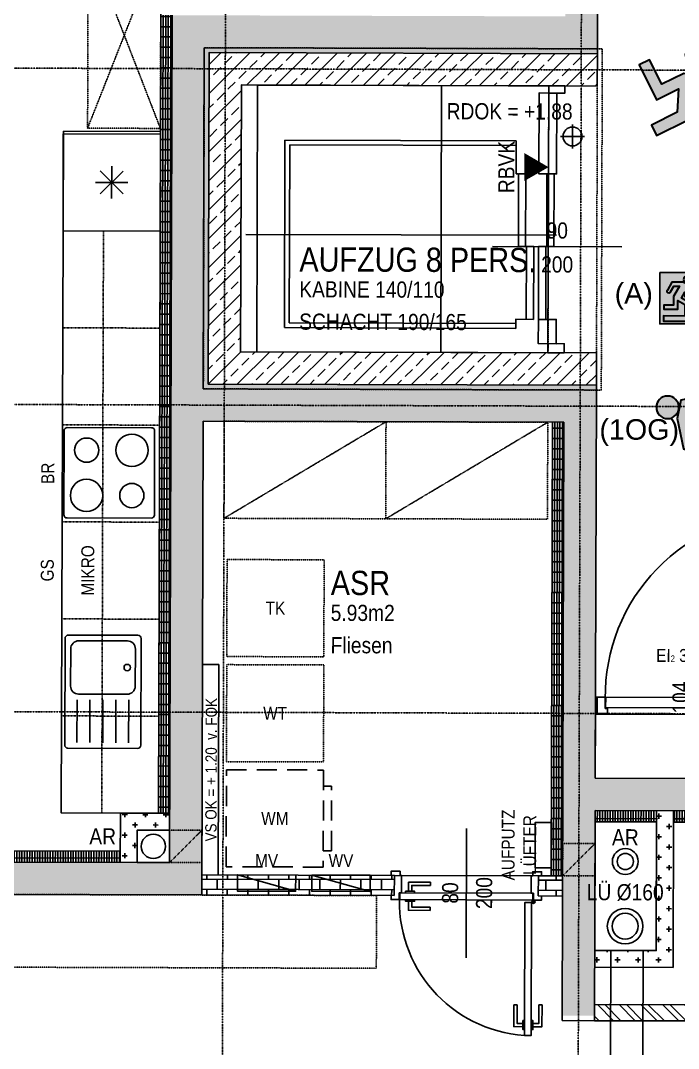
# Model space of a CAD drawing. Header units: millimetres. Extents: x -378801 to -302223, y -36469 to 154078.
# Drawn here: x -357427 to -353361, y 26846 to 33202 of the extents above; entities that cross this region are included whole.
import ezdxf
from ezdxf.enums import TextEntityAlignment as Align

# ---------------------------------------------------------------- set-up
doc = ezdxf.new("R2010")
doc.units = ezdxf.units.MM
for name, pattern in [('HIDDEN', [0.375, 0.25, -0.125]), ('HIDDEN2', [0.1875, 0.125, -0.0625]), ('STRICHPUNKT', [1, 0.5, -0.25, 0, -0.25])]:
    doc.linetypes.add(name, pattern=pattern)
for name, color, linetype in [('00-AUF---------M0', 8, 'Continuous'), ('00-TXT---------M0', 8, 'Continuous'), ('00_HLP---------M0', 6, 'Continuous'), ('00_HLP-G00-L01-M0', 6, 'Continuous'), ('01-ANS-G00-L01-M0', 8, 'Continuous'), ('01-SYM-G00-L01-M0', 8, 'Continuous'), ('01-TXT---------M0', 1, 'Continuous'), ('01-TXT---------PP', 1, 'Continuous'), ('01-TXT-G00-L01-M0', 1, 'Continuous'), ('02-ANS-G00-L01-M0', 8, 'Continuous'), ('02-AXO-G00-L01-M0', 8, 'STRICHPUNKT'), ('02-FIL-G00-L01-LILA', 223, 'Continuous'), ('02-FIL-G00-L01-ORANGE', 40, 'Continuous'), ('02-FIL-G00-L01-STB', 8, 'Continuous'), ('02-HID-G00-L01-M0', 8, 'HIDDEN2'), ('02-TWA-G00-L01-M0', 4, 'Continuous'), ('02-WDA-G00-L01-M0', 8, 'Continuous'), ('02-ZWA---------M0', 2, 'Continuous'), ('02-ZWA-G00-L01-M0', 2, 'Continuous'), ('03-ANS-G00-L01-M0', 8, 'Continuous'), ('03-SYM-G00-L01-M0', 8, 'Continuous'), ('05-STO---------M0', 1, 'Continuous'), ('05-STO--------M0', 1, 'Continuous'), ('05-SYM---------M0', 8, 'Continuous'), ('05-SYM--------M0', 8, 'Continuous'), ('05-SYM-G00-L01-M0', 8, 'Continuous'), ('05-TXT--------M0', 8, 'Continuous'), ('05-TXT-G00-L01-M0', 8, 'Continuous'), ('05_HLP---------M0', 6, 'Continuous'), ('06-SYM-G00-L01-M0', 8, 'Continuous'), ('07-SAN-G00-L01-FBHZG-EVERT', 8, 'Continuous'), ('07-SAN-G00-L01-Küche', 8, 'Continuous'), ('07-SAN-G00-L01-M0', 8, 'Continuous'), ('07-SYM-G00-L01-M0', 8, 'STRICHPUNKT'), ('07_MOB-G00-L01-M0', 6, 'HIDDEN2')]:
    doc.layers.add(name, color=color, linetype=linetype)
doc.styles.add('ARIAL', font='arial.ttf', dxfattribs={"width": 0.85})
doc.styles.get("Standard").update_dxf_attribs({"font": 'arial.ttf'})
pattern_1 = [(89.82971, (-389052.15, -18110.56), (-63.31099, 63.688446), [31.75, -95.25]), (179.82971, (-389036.23, -18094.734), (-63.688446, -63.31099), [31.75, -95.25])]
pattern_2 = [(89.829713, (-389052.153, -18110.562), (-15.87493, 0.0471816), []), (179.82971, (-389052.15, -18110.56), (-0.188726, -63.49972), [])]
pattern_3 = [(359.82971, (-389052.15, -18110.56), (0.188726, 63.49972), []), (89.82971, (-389052.15, -18110.56), (-126.99944, 0.37745), [63.5, -63.5]), (89.82971, (-388988.65, -18110.75), (-126.99944, 0.37745), [-63.5, 63.5])]

# ---------------------------------------------------------------- blocks, each defined once
blk = doc.blocks.new('05-TXT')
at = {"layer": '05-TXT--------M0'}
blk.add_line((-0.4, 0), (0.4, 0), dxfattribs=at)
at = {"layer": '05-TXT--------M0', "color": 8, "style": 'ARIAL', "width": 0.85}
blk.add_attdef('BREITE', text='', height=0.1, dxfattribs=at).set_placement((0, 0.05), align=Align.CENTER)
blk.add_attdef('HÖHE', text='', height=0.1, rotation=360, dxfattribs=at).set_placement((0, -0.06), align=Align.TOP_CENTER)
blk = doc.blocks.new('03-rar')
blk.add_circle((0, 0), 0.05)
at = {"layer": '01-TXT---------M0', "color": 8, "style": 'ARIAL', "width": 0.85}
blk.add_attdef('RR', text='', height=0.1, dxfattribs=at).set_placement((0, 0.1), align=Align.CENTER)
blk = doc.blocks.new('01-SQM')
at = {"layer": '01-TXT---------M0', "color": 1, "style": 'ARIAL', "width": 0.85}
blk.add_attdef('ROOM', (0, 0), '', height=0.15, dxfattribs=at)
blk.add_attdef('AREA', text='', height=0.1, dxfattribs=at).set_placement((0, -0.06), align=Align.TOP_LEFT)
at = {"layer": '01-TXT---------PP', "color": 1, "style": 'ARIAL', "width": 0.85}
blk.add_attdef('NR', text='', height=0.15, dxfattribs=at).set_placement((-0.1173, 0), align=Align.RIGHT)
blk.add_attdef('FLOOR', text='', height=0.1, dxfattribs=at).set_placement((0, -0.26), align=Align.TOP_LEFT)
blk = doc.blocks.new('LIFT')
at = {"layer": '00-AUF---------M0'}
for p, q in [((1.5, 1.73), (0.34, 1.73)), ((0.34, 1.73), (0.34, 0.3)), ((1.5, 0.3), (1.5, 1.73)), ((1.47, 1.7), (0.37, 1.7)), ((0.37, 1.7), (0.37, 0.3)), ((1.47, 0.3), (1.47, 1.7))]:
    blk.add_line(p, q, dxfattribs=at)
for points in [[(0.34, 0.3), (0.544, 0.3), (0.544, 0.29)], [(1.5, 0.3), (1.444, 0.3), (1.444, 0.19)]]:
    blk.add_lwpolyline(points, dxfattribs=at)
for points in [[(0.994, 0.24), (0.994, 0.285), (0.544, 0.285), (0.544, 0.24)], [(1.444, 0.19), (1.444, 0.235), (0.994, 0.235), (0.994, 0.19)], [(0.044, 0.05), (0.544, 0.05), (0.544, 0.16), (0.044, 0.16)], [(1.444, 0.115), (1.444, 0.16), (0.994, 0.16), (0.994, 0.115)], [(1.594, 0.05), (1.444, 0.05), (1.444, 0.16), (1.594, 0.16), (1.594, 0.05)], [(0, 0.1), (0, 0), (0.044, 0), (0.044, 0.1)], [(0.994, 0.065), (0.994, 0.11), (0.544, 0.11), (0.544, 0.065)], [(1.65, 0.1), (1.65, 0), (1.594, 0), (1.594, 0.1)]]:
    blk.add_lwpolyline(points, close=True, dxfattribs=at)
at = {"layer": '00_HLP---------M0'}
for points in [[(0.924, 0.05), (0.924, 1.97)], [(1.65, 1.9), (1.65, 0.1), (0, 0.1), (0, 1.9), (1.65, 1.9)], [(1.65, 0.763), (0, 0.763)]]:
    blk.add_lwpolyline(points, dxfattribs=at)
blk = doc.blocks.new('07-WM')
at = {"linetype": 'HIDDEN', "ltscale": 0.5}
blk.add_lwpolyline([(0.05, -0.05), (0.05, -0.65), (0.65, -0.65), (0.65, -0.05)], close=True, dxfattribs=at)
blk.add_lwpolyline([(0.65, -0.15), (0.7, -0.15), (0.7, -0.55), (0.65, -0.55)], dxfattribs=at)
blk = doc.blocks.new('Kühlschrank')
blk.add_lwpolyline([(-0.3, 0), (0.3, 0), (0.3, -0.6), (-0.3, -0.6)], close=True)
for points in [[(0.0707, -0.2293), (-0.0707, -0.3707)], [(-0.0707, -0.2293), (0.0707, -0.3707)], [(0, -0.2), (0, -0.4)], [(-0.1, -0.3), (0.1, -0.3)]]:
    blk.add_lwpolyline(points)
blk = doc.blocks.new('kochfeld')
blk.add_lwpolyline([(-0.28, -0.55), (-0.28, -0.03, -0.414214), (-0.26, -0.01), (0.26, -0.01, -0.414214), (0.28, -0.03), (0.28, -0.55, -0.414214), (0.26, -0.57), (-0.26, -0.57, -0.414214)], format="xyb", close=True)
for centre, radius in [((0.14, -0.15), 0.1), ((-0.14, -0.15), 0.075), ((-0.14, -0.43), 0.1), ((0.14, -0.43), 0.075)]:
    blk.add_circle(centre, radius)
blk = doc.blocks.new('Spüle')
for points in [[(0.4, -0.02), (-0.26, -0.02, 0.414214), (-0.28, -0.04), (-0.28, -0.47, 0.414214), (-0.26, -0.49), (0.4, -0.49, 0.414214), (0.42, -0.47), (0.42, -0.04, 0.414214)], [(-0.195, -0.055), (0.035, -0.055, -0.414214), (0.085, -0.105), (0.085, -0.405, -0.414214), (0.035, -0.455), (-0.195, -0.455, -0.414214), (-0.245, -0.405), (-0.245, -0.105, -0.414214)]]:
    blk.add_lwpolyline(points, format="xyb", close=True)
for points in [[(0.12, -0.095), (0.385, -0.095)], [(0.12, -0.175), (0.385, -0.175)], [(0.12, -0.255), (0.385, -0.255)], [(0.12, -0.335), (0.385, -0.335)], [(0.12, -0.415), (0.385, -0.415)]]:
    blk.add_lwpolyline(points)
blk.add_circle((-0.08, -0.405), 0.02)
blk = doc.blocks.new('01-hk4')
blk.add_lwpolyline([(0, 0, 0, 0.270625, 0), (0, 0.234375, 0.270625, 0.270625, 0)], format="xyseb")
at = {"layer": '00-TXT---------M0', "color": 8, "style": 'ARIAL', "width": 0.85}
blk.add_attdef('HEIGHT', text='', height=0.1, dxfattribs=at).set_placement((0, 0.35), align=Align.CENTER)
blk = doc.blocks.new('TÜR-BLOCKZARGE-SCHACHT_125')
at = {"layer": '05-STO---------M0'}
for points in [[(-0.565, 0), (-0.615, 0), (-0.615, 0.1), (-0.55, 0.1), (-0.55, 0.1), (-0.55, 0.1), (-0.55, 0.069), (-0.565, 0.069), (-0.565, 0)], [(0.565, 0), (0.615, 0), (0.615, 0.1), (0.55, 0.1), (0.55, 0.1), (0.55, 0.1), (0.55, 0.069), (0.565, 0.069), (0.565, 0)]]:
    blk.add_lwpolyline(points, dxfattribs=at)
at = {"layer": '05-SYM---------M0'}
for points in [[(-0.615, 0), (-0.625, 0), (-0.625, 0.1), (-0.615, 0.1)], [(0.615, 0), (0.625, 0), (0.625, 0.1), (0.615, 0.1)]]:
    blk.add_lwpolyline(points, close=True, dxfattribs=at)
for points in [[(-0.57, -0.0104), (-0.56, -0.0104)], [(-0.565, -0.0154), (-0.565, -0.0054)], [(-0.4906, -0.0134), (-0.4906, -0.0134), (-0.4906, -0.0134), (-0.4906, -0.0134), (-0.5546, -0.0134), (-0.5546, -0.0134), (-0.5546, -0.0134), (-0.5546, -1.1374), (-0.5546, -1.1374), (-0.5546, -1.1374), (-0.4906, -1.1374), (-0.4906, -1.1374), (-0.4906, -1.1374), (-0.4906, -0.0134)]]:
    blk.add_lwpolyline(points, dxfattribs=at)
blk.add_circle((-0.565, -0.0104), 0.01, dxfattribs=at)
blk.add_arc((-0.565, -0.0104), 1.1295, 273.77696, 3.77696, dxfattribs=at)
at = {"layer": '05_HLP---------M0'}
blk.add_lwpolyline([(-0.562, 0.064), (-0.562, 0.064), (-0.562, 0.064), (-0.562, 0.064), (-0.562, 0), (-0.562, 0), (-0.562, 0), (0.562, 0), (0.562, 0), (0.562, 0), (0.562, 0.064), (0.562, 0.064), (0.562, 0.064), (-0.562, 0.064)], dxfattribs=at)
blk = doc.blocks.new('01-HK2')
for p, q in [((0, -0.098), (0, 0.098)), ((0.098, 0), (-0.098, 0))]:
    blk.add_line(p, q)
blk.add_circle((0, 0), 0.0773)
at = {"layer": '01-TXT---------M0', "color": 8, "style": 'ARIAL', "width": 0.85}
blk.add_attdef('HEIGHT', text='', height=0.1, rotation=360, dxfattribs=at).set_placement((0, 0.132), align=Align.BOTTOM_CENTER)
blk = doc.blocks.new('TÜR-80_12-5er-WAND')
at = {"layer": '00_HLP---------M0'}
blk.add_lwpolyline([(-0.025, 0.4115), (-0.025, -0.4115), (-0.025, -0.4115), (0.017, -0.4115), (0.017, 0.4115)], close=True, dxfattribs=at)
for points in [[(0.017, 0.4), (0.017, -0.4)], [(-0.035, -0.3575), (-0.091, -0.3575), (-0.091, -0.2225)], [(-0.071, -0.2225), (-0.091, -0.2225)], [(-0.035, -0.3375), (-0.071, -0.3375), (-0.071, -0.2225)], [(0.027, -0.3575), (0.083, -0.3575), (0.083, -0.2225)], [(0.027, -0.3375), (0.063, -0.3375), (0.063, -0.2225)], [(0.063, -0.2225), (0.083, -0.2225)], [(-0.025, -0.375), (-0.035, -0.375), (-0.035, -0.32), (-0.025, -0.32)], [(0.017, -0.375), (0.027, -0.375), (0.027, -0.32), (0.017, -0.32)]]:
    blk.add_lwpolyline(points, dxfattribs=at)
at = {"layer": '02-ZWA---------M0'}
for points in [[(0.125, 0.445), (0, 0.445)], [(0.125, -0.445), (0, -0.445)]]:
    blk.add_lwpolyline(points, dxfattribs=at)
at = {"layer": '05-STO--------M0'}
for points in [[(0.125, 0.465), (0.15, 0.465), (0.15, 0.41), (0.125, 0.41), (0.125, 0.4), (0.017, 0.4), (0.017, 0.415), (-0.025, 0.415), (-0.025, 0.465), (0, 0.465)], [(0.125, -0.465), (0.15, -0.465), (0.15, -0.41), (0.125, -0.41), (0.125, -0.4), (0.017, -0.4), (0.017, -0.415), (-0.025, -0.415), (-0.025, -0.465), (0, -0.465)]]:
    blk.add_lwpolyline(points, dxfattribs=at)
at = {"layer": '05-SYM---------M0'}
for points in [[(-0.8085, 0.414), (-0.8085, 0.47), (-0.6735, 0.47)], [(-0.7885, 0.414), (-0.7885, 0.45), (-0.6735, 0.45)], [(-0.6735, 0.45), (-0.6735, 0.47)], [(-0.826, 0.404), (-0.826, 0.414), (-0.771, 0.414), (-0.771, 0.404)], [(-0.826, 0.362), (-0.826, 0.352), (-0.771, 0.352), (-0.771, 0.362)], [(-0.8085, 0.352), (-0.8085, 0.296), (-0.6735, 0.296)], [(-0.7885, 0.352), (-0.7885, 0.316), (-0.6735, 0.316)], [(-0.6735, 0.316), (-0.6735, 0.296)]]:
    blk.add_lwpolyline(points, dxfattribs=at)
at = {"layer": '05-SYM--------M0'}
blk.add_lwpolyline([(-0.0395, 0.404), (-0.8625, 0.404), (-0.8625, 0.404), (-0.8625, 0.362), (-0.0395, 0.362)], close=True, dxfattribs=at)
for points in [[(-0.031, 0.415), (-0.041, 0.415)], [(-0.036, 0.41), (-0.036, 0.42)]]:
    blk.add_lwpolyline(points, dxfattribs=at)
blk.add_circle((-0.036, 0.415), 0.01, dxfattribs=at)
blk.add_arc((-0.036, 0.415), 0.8282, 183.66912, 273.66912, dxfattribs=at)
blk = doc.blocks.new('9809550')
at = {"color": 18, "lineweight": 30, "true_color": 0x000000}
for points in [[(423921.7, 99168.8), (423956.8, 99168.8), (423956.8, 99202.9), (423984.5, 99214.5), (424033.7, 99214.5), (424053.8, 99178.3)], [(424040.2, 99170.9), (424025.2, 99196.7), (423999.7, 99196.8), (424026.2, 99150.3), (424026.2, 99110.9), (424070.2, 99110.9), (424070.2, 99092.3), (424007.5, 99092.3), (424007.5, 99131.7), (423975, 99113.1), (423975, 99067), (423956.5, 99067), (423956.5, 99122.4), (423990.5, 99141.9), (423975.1, 99168.8), (423975.1, 99150.2), (423921.7, 99150.3)]]:
    blk.add_lwpolyline(points, dxfattribs=at)
blk.add_circle((423963.6, 99225.9), 18.1, dxfattribs=at)
for centre, radius, start, end in [((423921.7, 99159.5), 9.27, 89.9849, 270.0151), ((424047.8, 99173.1), 7.96, 195.7299, 41.4005)]:
    blk.add_arc(centre, radius, start, end, dxfattribs=at)
blk = doc.blocks.new('595995')
blk.add_hatch(color=256).paths.add_polyline_path([(423732.4, 99468.9), (423791.5, 99424.8), (423791.5, 99458.8), (423902.8, 99458.8), (423902.6, 99477.2), (423791.8, 99477.2), (423791.8, 99513.6)])
at = {"color": 18, "lineweight": 30, "true_color": 0x000000}
blk.add_lwpolyline([(423902.6, 99477.2), (423791.8, 99477.2), (423791.8, 99513.6), (423732.4, 99468.9), (423791.5, 99424.8), (423791.5, 99458.8), (423902.8, 99458.8), (423902.6, 99477.2)], dxfattribs=at)
blk = doc.blocks.new('RIVO-RZ-ARR_right')
h = blk.add_hatch(color=100)
h.paths.add_polyline_path([(423617.7, 99335.8), (424081.3, 99335.8), (424081.3, 99567.6), (423617.7, 99567.6)])
h.paths.add_polyline_path([(424057.5, 99371.2), (424057.5, 99347.4), (423635.1, 99347.4), (423635.1, 99371.2)], flags=16)
h.paths.add_polyline_path([(424055.7, 99392.7), (423970.6, 99392.7), (423970.6, 99533.1), (424055.7, 99533.1)], flags=16)
h = blk.add_hatch(color=256)
h.paths.add_polyline_path([(423706.5, 99506.1), (423680.1, 99459.6), (423680.1, 99420.2), (423636.1, 99420.2), (423636.1, 99401.6), (423698.8, 99401.6), (423698.8, 99441), (423731.3, 99422.4), (423731.3, 99376.3), (423749.8, 99376.3), (423749.8, 99431.8), (423715.7, 99451.2), (423731.2, 99478.1), (423731.2, 99459.5), (423784.6, 99459.6, 0.998804), (423784.5, 99478.1), (423749.5, 99478.1), (423749.5, 99512.3), (423721.8, 99523.9), (423672.6, 99523.9), (423652.5, 99487.7, 1.25347), (423666.1, 99480.2), (423681.1, 99506)])
h.paths.add_polyline_path([(423760.8, 99535.2, 1), (423724.6, 99535.2, 1)])
h = blk.add_hatch(color=256)
h.paths.add_polyline_path([(424055.7, 99533.1), (423970.6, 99533.1), (423970.6, 99392.7), (424055.7, 99392.7)])
h.paths.add_polyline_path([(423985.2, 99463.1, -1), (423975.2, 99463.1, -1)], flags=16)
blk.add_hatch(color=256).paths.add_polyline_path([(424057.5, 99347.4), (424057.5, 99371.2), (423635.1, 99371.2), (423635.1, 99347.4)])
blk.add_lwpolyline([(423617.7, 99567.6), (424081.3, 99567.6), (424081.3, 99335.8), (423617.7, 99335.8)], close=True)
at = {"color": 18, "lineweight": 30, "true_color": 0x000000}
for points in [[(424055.7, 99533.1), (423970.6, 99533.1), (423970.6, 99392.7), (424055.7, 99392.7)], [(424057.5, 99371.2), (423635.1, 99371.2), (423635.1, 99347.4), (424057.5, 99347.4)]]:
    blk.add_lwpolyline(points, close=True, dxfattribs=at)
blk.add_circle((423980.2, 99463.1), 5, dxfattribs=at)
at = {"xscale": -1, "rotation": 359.9999999997448}
blk.add_blockref('9809550', (847706.3, 309.3), dxfattribs=at)
at = {"rotation": 180.0000000000325}
blk.add_blockref('595995', (847699.7, 198937.4), dxfattribs=at)
blk = doc.blocks.new('750298750')
h = blk.add_hatch(color=3)
h.paths.add_polyline_path([(426943.6, 99576.9), (426968.1, 99576.8), (426982.5, 99552, 1.25347), (426995.6, 99559.2), (426976.3, 99594), (426929, 99594), (426902.3, 99582.8), (426902.3, 99550), (426868.6, 99550, 1), (426868.6, 99532.2), (426919.9, 99532.1), (426919.9, 99550), (426934.8, 99524.1), (426902.1, 99505.4), (426902.1, 99452.1), (426919.8, 99452.1), (426919.8, 99496.4), (426951.1, 99514.3), (426951.1, 99476.4), (427011.4, 99476.4), (427011.4, 99494.3), (426969.1, 99494.3), (426969.1, 99532.2)])
h.paths.add_polyline_path([(426891.5, 99604.9, 1), (426926.3, 99604.9, 1)])
at = {"xscale": 0.9619413167778113, "yscale": 0.9619413167778113, "zscale": 0.9619413167778113}
blk.add_blockref('9809550', (19080.8, 4155.4), dxfattribs=at)

msp = doc.modelspace()

# ---------------------------------------------------------------- hatches: boundary and pattern name
at = {"layer": '02-FIL-G00-L01-LILA', "true_color": 0x636466}
h = msp.add_hatch(dxfattribs=at)
h.set_pattern_fill('HONEY', color=251, scale=10, angle=107.16870486, style=0)
h.set_pattern_definition([(0.26447, (-337081.752, 30520.496), (47.497575, 27.715835), [31.75, -63.5]), (120.26447, (-337081.752, 30520.496), (-47.751405, 27.27619), [31.75, -63.5]), (60.26447, (-337081.752, 30520.496), (-0.25383, 54.992024), [-63.5, 31.75])])
h.paths.add_polyline_path([(-353861.5115, 33027.4809), (-356291.5008, 33034.703), (-356297.7718, 30924.7123), (-353867.7826, 30917.4902), (-353867.6934, 30947.4901), (-356267.6828, 30954.623), (-356261.5901, 33004.614), (-353861.6007, 32997.481)])
at = {"layer": '02-FIL-G00-L01-ORANGE', "true_color": 0x636466}
h = msp.add_hatch(dxfattribs=at)
h.set_pattern_fill('GRATE', color=251, scale=20, angle=197.16870486, style=0)
h.set_pattern_definition(pattern_2)
h.paths.add_polyline_path([(-356560.9052, 33235.5046), (-356575.5723, 28300.5264), (-356505.5726, 28300.3183), (-356490.9055, 33235.2965)])
h = msp.add_hatch(dxfattribs=at)
h.set_pattern_fill('GRATE', color=251, scale=20, angle=197.16870486, style=0)
h.set_pattern_definition(pattern_2)
h.paths.add_polyline_path([(-354068.3761, 30718.0855), (-354138.3758, 30718.2935), (-354146.7124, 27913.3059), (-354076.7127, 27913.0979)])
h = msp.add_hatch(dxfattribs=at)
h.set_pattern_fill('CROSS', color=251, scale=10, angle=197.16870486, style=0)
h.set_pattern_definition(pattern_1)
h.paths.add_polyline_path([(-356505.5726, 28300.3183), (-356810.5713, 28301.2248), (-356811.4778, 27996.2261), (-356706.4782, 27995.9141), (-356705.8838, 28195.9132), (-356505.8847, 28195.3188)])
h = msp.add_hatch(dxfattribs=at)
h.set_pattern_fill('CROSS', color=251, scale=10, angle=197.16870486, style=0)
h.set_pattern_definition(pattern_1)
h.paths.add_polyline_path([(-353385.5121, 28316.0454), (-353490.5116, 28316.3574), (-353493.0825, 27451.3612), (-353878.0808, 27452.5055), (-353878.3928, 27347.506), (-353388.395, 27346.0496)])
h = msp.add_hatch(dxfattribs=at)
h.set_pattern_fill('GRATE', color=251, scale=20, angle=197.16870486, style=0)
h.set_pattern_definition(pattern_2)
h.paths.add_polyline_path([(-353490.5116, 28316.3574), (-353875.5099, 28317.5017), (-353875.718, 28247.502), (-353491.8753, 28246.3612), (-353490.7185, 28246.7632)])
h = msp.add_hatch(dxfattribs=at)
h.set_pattern_fill('GRATE', color=251, scale=20, angle=197.16870486, style=0)
h.set_pattern_definition(pattern_2)
h.paths.add_polyline_path([(-351445.5207, 28310.2796), (-353390.5121, 28316.0602), (-353390.7201, 28246.0605), (-351445.7287, 28240.2799)])
h = msp.add_hatch(dxfattribs=at)
h.set_pattern_fill('GRATE', color=251, scale=20, angle=197.16870486, style=0)
h.set_pattern_definition(pattern_2)
h.paths.add_polyline_path([(-356811.4778, 27996.2261), (-356811.2697, 28066.2258), (-360226.2546, 28076.3754), (-360226.4627, 28006.3757)])
h = msp.add_hatch(dxfattribs=at)
h.set_pattern_fill('BRICK', color=251, scale=10, angle=107.16870486, style=0)
h.set_pattern_definition(pattern_3)
h.paths.add_polyline_path([(-356306.7029, 27919.7256), (-356307.0744, 27794.7261), (-355117.0797, 27791.1894), (-355116.7082, 27916.1888)])
h = msp.add_hatch(dxfattribs=at)
h.set_pattern_fill('BRICK', color=251, scale=10, angle=107.16870486, style=0)
h.set_pattern_definition(pattern_3)
h.paths.add_polyline_path([(-354077.0843, 27788.0984), (-354076.7127, 27913.0979), (-354226.7121, 27913.5437), (-354227.0836, 27788.5442)])
h = msp.add_hatch(dxfattribs=at)
h.set_pattern_fill('ANSI32', color=251, scale=10, angle=197.16870486, style=0)
h.set_pattern_definition([(134.82971, (-389052.24, -18140.56), (-67.5518, -67.15145), []), (134.82971, (-389052.11, -18095.66), (-67.5518, -67.15145), [])])
h.paths.add_polyline_path([(-353879.0764, 27117.507), (-353879.3736, 27017.5074), (-351144.3857, 27009.3788), (-351144.0885, 27109.3784), (-351349.0876, 27109.9876), (-351348.6864, 27244.987), (-351448.6859, 27245.2843), (-351449.0872, 27110.2849)])
at = {"layer": '02-FIL-G00-L01-STB', "true_color": 0x636466}
h = msp.add_hatch(dxfattribs=at)
h.set_pattern_fill('ANSI33', color=251, scale=20, angle=107.16870486, style=0)
h.set_pattern_definition([(44.82971, (-389052.15, -18110.56), (-89.53527, 90.06906), []), (44.82971, (-388962.35, -18110.83), (-89.53527, 90.06906), [63.5, -31.75])])
h.paths.add_polyline_path([(-351004.9282, 28508.971), (-352424.9219, 28513.1913), (-352423.2279, 29083.1888), (-352623.227, 29083.7832), (-352624.9211, 28513.7857), (-353874.9155, 28517.5008), (-353867.7826, 30917.4902), (-356297.7718, 30924.7123), (-356291.5008, 33034.703), (-353861.5115, 33027.4809), (-353859.758, 33617.4783), (-353804.7582, 33617.3148), (-353804.1638, 33817.3139), (-354059.1627, 33818.0718), (-354060.9162, 33228.0744), (-356490.9055, 33235.2965), (-356506.4791, 27995.3197), (-360226.4627, 28006.3757), (-360226.2546, 28076.3754), (-360426.2538, 28076.9699), (-360430.2958, 26716.9759), (-360230.2966, 26716.3814), (-360227.0571, 27806.3766), (-356307.0744, 27794.7261), (-356298.3663, 30724.7132), (-354068.3761, 30718.0855), (-354079.2836, 27048.1017), (-353879.2845, 27047.5073), (-353875.5099, 28317.5017), (-351005.5226, 28308.9718)])
h = msp.add_hatch(dxfattribs=at)
h.set_pattern_fill('ANSI33', color=251, scale=20, angle=107.16870486, style=0)
h.set_pattern_definition([(44.82971, (-389052.15, -18110.56), (-89.53527, 90.06906), []), (44.82971, (-388962.35, -18110.83), (-89.53527, 90.06906), [63.5, -31.75])])
h.paths.add_polyline_path([(-353861.6007, 32997.481), (-356261.5901, 33004.614), (-356267.6828, 30954.623), (-353867.6934, 30947.4901), (-353867.099, 31147.4892), (-356067.0893, 31154.0277), (-356062.1854, 32804.0204), (-353862.1951, 32797.4819)])

# ---------------------------------------------------------------- linework, layer by layer
at = {"layer": '00_HLP-G00-L01-M0', "color": 251, "true_color": 0x636466}
for centre, radius in [((-353689.2257, 28001.9466), 80), ((-353690.4145, 27601.9484), 110)]:
    msp.add_circle(centre, radius, dxfattribs=at)
at = {"layer": '01-ANS-G00-L01-M0', "color": 251, "true_color": 0x636466}
for points in [[(-354162.1938, 32798.3735), (-354167.0977, 31148.3808)], [(-353874.9155, 28517.5026), (-352624.9211, 28513.7857), (-352623.7471, 28908.784), (-353873.7416, 28912.499), (-353874.9161, 28517.5026)], [(-353878.0808, 27452.5055), (-353498.0825, 27451.3761), (-353495.7197, 28246.3726), (-353875.718, 28247.502), (-353878.082, 27452.1)], [(-355116.7082, 27916.1888), (-354226.7121, 27913.5437)]]:
    msp.add_lwpolyline(points, dxfattribs=at)
at = {"layer": '02-ANS-G00-L01-M0', "color": 251, "true_color": 0x636466}
for points in [[(-356206.7033, 27919.4284), (-356202.8397, 29219.4226), (-356302.8392, 29219.7198)], [(-352623.7471, 28908.784), (-353873.7416, 28912.499)]]:
    msp.add_lwpolyline(points, dxfattribs=at)
at = {"layer": '02-AXO-G00-L01-M0', "color": 251, "true_color": 0x636466}
for points in [[(-356140.5257, 40091.88), (-356207.1, 17691.9789)], [(-353940.5354, 40085.3414), (-354007.1097, 17685.4404)], [(-345581.9345, 32872.8727), (-366600.3422, 32935.3411)], [(-345593.1163, 30792.8588), (-366606.5241, 30855.3503)], [(-345593.7633, 28892.8903), (-366612.171, 28955.3587)]]:
    msp.add_lwpolyline(points, dxfattribs=at)
at = {"layer": '02-HID-G00-L01-M0', "color": 251, "true_color": 0x636466}
for points in [[(-353861.5115, 33027.4809), (-353831.5116, 33027.3917), (-353837.7827, 30917.401), (-353867.7826, 30917.4902)], [(-354167.0977, 31148.3808), (-354162.1938, 32798.3735)], [(-353867.099, 31147.4892), (-353862.1951, 32797.4819)], [(-356506.4791, 27995.3197), (-356305.8856, 28194.7244)], [(-353876.1192, 28112.5026), (-354076.7127, 27913.0979)]]:
    msp.add_lwpolyline(points, dxfattribs=at)
for points in [[(-356506.4791, 27995.3197), (-356306.48, 27994.7253), (-356305.8856, 28194.7244), (-356505.8847, 28195.3188), (-356506.4791, 27995.3197)], [(-353876.1192, 28112.5026), (-354076.1183, 28113.097), (-354076.7127, 27913.0979), (-353876.7136, 27912.5035)]]:
    msp.add_lwpolyline(points, close=True, dxfattribs=at)
at = {"layer": '02-TWA-G00-L01-M0', "color": 251, "true_color": 0x636466}
for p, q in [((-356490.9055, 33235.2965), (-356506.4791, 27995.3197)), ((-356291.5008, 33034.703), (-356297.7718, 30924.7123)), ((-353861.5115, 33027.4809), (-356291.5008, 33034.703)), ((-356297.7718, 30924.7123), (-353867.7826, 30917.4902)), ((-356298.3663, 30724.7132), (-356307.0744, 27794.7261)), ((-356298.3663, 30724.7132), (-354068.3761, 30718.0855)), ((-356506.4791, 27995.3197), (-360226.4627, 28006.3757)), ((-356307.0744, 27794.7261), (-360227.0571, 27806.3766))]:
    msp.add_line(p, q, dxfattribs=at)
for points in [[(-353861.5115, 33027.4809), (-353859.758, 33617.4783)], [(-353874.9155, 28517.5008), (-353867.7826, 30917.4902)], [(-354079.3727, 27018.1018), (-354068.3761, 30718.0855)], [(-352624.9211, 28513.7857), (-353874.9155, 28517.5008)], [(-353879.3736, 27017.5074), (-353875.5099, 28317.5017)], [(-351005.5226, 28308.9718), (-353875.5099, 28317.5017)], [(-353879.3736, 27017.5074), (-354079.3727, 27018.1018)]]:
    msp.add_lwpolyline(points, dxfattribs=at)
msp.add_lwpolyline([(-353861.6007, 32997.481), (-356261.5901, 33004.614), (-356267.6828, 30954.623), (-353867.6934, 30947.4901), (-353867.099, 31147.4892), (-356067.0893, 31154.0277), (-356062.1854, 32804.0204), (-353862.1951, 32797.4819)], close=True, dxfattribs=at)
at = {"layer": '02-WDA-G00-L01-M0', "color": 251, "true_color": 0x636466}
for points in [[(-353861.5115, 33027.4809), (-353861.6007, 32997.481)], [(-353867.6934, 30947.4901), (-353867.7826, 30917.4902)]]:
    msp.add_lwpolyline(points, dxfattribs=at)
at = {"layer": '02-ZWA-G00-L01-M0', "color": 251, "true_color": 0x636466}
for p, q in [((-353495.5116, 28316.3723), (-353498.0825, 27451.3761)), ((-353393.395, 27346.0645), (-353390.5121, 28316.0602)), ((-353875.718, 28247.502), (-353495.7197, 28246.3726)), ((-353390.7201, 28246.0605), (-351445.7287, 28240.2799)), ((-356811.2697, 28066.2258), (-360246.2545, 28076.4349)), ((-356306.7029, 27919.7256), (-355116.7082, 27916.1888)), ((-354226.7121, 27913.5437), (-354076.7127, 27913.0979)), ((-356307.0744, 27794.7261), (-355117.0797, 27791.1894)), ((-354227.0836, 27788.5442), (-354077.0843, 27788.0984)), ((-353498.0825, 27451.3761), (-353878.0808, 27452.5055)), ((-353878.3928, 27347.506), (-353393.395, 27346.0645)), ((-351449.0872, 27110.2849), (-353879.0764, 27117.507)), ((-351144.3857, 27009.3788), (-353879.3736, 27017.5074))]:
    msp.add_line(p, q, dxfattribs=at)
for points in [[(-356575.5723, 28300.5264), (-356559.1071, 33840.5019)], [(-354146.7124, 27913.3059), (-354138.3758, 30718.2935)], [(-356505.5726, 28300.3183), (-356810.5713, 28301.2248), (-356811.4778, 27996.2261)], [(-356505.8847, 28195.3188), (-356705.8838, 28195.9132), (-356706.4782, 27995.9141)]]:
    msp.add_lwpolyline(points, dxfattribs=at)
at = {"layer": '03-ANS-G00-L01-M0', "color": 251, "true_color": 0x636466}
for points in [[(-356505.8847, 28195.3188), (-356705.8838, 28195.9132), (-356706.4782, 27995.9141), (-356506.4791, 27995.3197)], [(-353781.9449, 26152.214), (-353778.0812, 27452.2083), (-353578.0821, 27451.6139), (-353581.9458, 26151.6196)]]:
    msp.add_lwpolyline(points, close=True, dxfattribs=at)
at = {"layer": '05-SYM-G00-L01-M0', "color": 251, "true_color": 0x636466}
msp.add_lwpolyline([(-353873.4295, 29017.4986), (-352623.435, 29013.7835)], dxfattribs=at)
at = {"layer": '07-SAN-G00-L01-FBHZG-EVERT', "color": 251, "true_color": 0x636466}
for points in [[(-355726.7056, 27918.0018), (-355727.0028, 27818.0022), (-356087.0012, 27819.0722), (-356086.704, 27919.0717)], [(-355266.7075, 27916.6346), (-355267.0047, 27816.635), (-355627.0031, 27817.705), (-355626.7059, 27917.7045)]]:
    msp.add_lwpolyline(points, close=True, dxfattribs=at)
for points in [[(-355727.0028, 27818.0022), (-356086.704, 27919.0717)], [(-355267.0047, 27816.635), (-355626.7059, 27917.7045)]]:
    msp.add_lwpolyline(points, dxfattribs=at)
at = {"layer": '07-SAN-G00-L01-M0', "color": 251, "linetype": 'HIDDEN2', "ltscale": 0.5, "true_color": 0x636466}
for p, q in [((-356914.8713, 31901.5507), (-356925.5708, 28301.5666)), ((-356566.6561, 31300.5131), (-357166.6535, 31302.2964)), ((-356568.4394, 30700.5158), (-357168.4367, 30702.299)), ((-356570.2226, 30100.5184), (-357170.22, 30102.3017)), ((-356572.0058, 29500.5211), (-357172.0032, 29502.3043)), ((-356573.7891, 28900.5237), (-357173.7864, 28902.307))]:
    msp.add_line(p, q, dxfattribs=at)
at = {"layer": '07-SAN-G00-L01-M0', "color": 251, "true_color": 0x636466}
for points in [[(-357163.0394, 32518.291), (-356563.0421, 32516.5077), (-356575.5723, 28300.5264), (-357175.5697, 28302.3096)], [(-354146.5638, 27963.3057), (-354246.5634, 27963.6029), (-354245.7312, 28243.6017), (-354145.7317, 28243.3045)]]:
    msp.add_lwpolyline(points, close=True, dxfattribs=at)
at = {"layer": '07_MOB-G00-L01-M0', "color": 251, "true_color": 0x636466}
for p, q in [((-356291.5008, 33034.703), (-356297.7718, 30924.7123)), ((-353861.5115, 33027.4809), (-356291.5008, 33034.703)), ((-356297.7718, 30924.7123), (-353867.7826, 30917.4902))]:
    msp.add_line(p, q, dxfattribs=at)
for points in [[(-356562.9856, 32535.5077), (-356559.5677, 33685.5026), (-357009.5658, 33686.84), (-357012.9836, 32536.8451)], [(-356168.3668, 30724.3268), (-355168.3712, 30721.3548), (-355170.1545, 30121.3574), (-356170.1501, 30124.3295)], [(-354168.3757, 30718.3827), (-355168.3712, 30721.3548), (-355170.1545, 30121.3574), (-354170.1589, 30118.3853)], [(-356150.908, 29869.2712), (-355550.9107, 29867.4879), (-355552.6939, 29267.4906), (-356152.6913, 29269.2738)], [(-356152.8399, 29219.274), (-355552.8425, 29217.4908), (-355554.6258, 28617.4934), (-356154.6231, 28619.2767)], [(-357628.406, 27348.6512), (-357627.0686, 27798.6493), (-355227.0792, 27791.5163), (-355228.4166, 27341.5183)]]:
    msp.add_lwpolyline(points, close=True, dxfattribs=at)
for points in [[(-357012.9836, 32536.8451), (-356559.5677, 33685.5026)], [(-357009.5658, 33686.84), (-356562.9856, 32535.5077)], [(-356170.1501, 30124.3295), (-355168.3712, 30721.3548)], [(-355170.1545, 30121.3574), (-354168.3757, 30718.3827)]]:
    msp.add_lwpolyline(points, dxfattribs=at)

# ---------------------------------------------------------------- block references
at = {"color": 102, "lineweight": 30, "true_color": 0x21de37, "xscale": -4.006823643639398, "yscale": 4.006823643639398, "zscale": 4.006823643639398}
for p, rotation in [((51911.6484, -1676402.2133), 296.4596175043577), ((-305989.9102, 1786659.936), 101.5855263834102)]:
    msp.add_blockref('750298750', p, dxfattribs=dict(at, rotation=rotation))
at = {"xscale": 1.372350253694372, "yscale": 1.372350253694372, "zscale": 1.372350253694372, "rotation": 359.9910616339362}
msp.add_blockref('RIVO-RZ-ARR_right', (-934849.3138, -104906.0286), dxfattribs=at)
at = {"layer": '01-SYM-G00-L01-M0', "color": 251, "true_color": 0x636466}
ref = msp.add_blockref('01-HK2', (-354015.3284, 32485.5301), dxfattribs=dict(at, xscale=757.5757580624575, yscale=757.5757580613007, zscale=757.5757580681662, rotation=359.8297129056027))
ref.add_attrib('HEIGHT', 'RDOK = +1.88', dxfattribs={"layer": '01-TXT---------M0', "color": 8, "height": 100, "rotation": 359.8297129, "style": 'ARIAL', "width": 0.85}).set_placement((-354015.1078, 32559.7486), align=Align.BOTTOM_RIGHT)
ref = msp.add_blockref('01-hk4', (-354163.687, 32295.9459), dxfattribs=dict(at, xscale=-640.0000004476773, yscale=640.000000405936, zscale=640.0000004327276, rotation=89.82971290696324))
ref.add_attrib('HEIGHT', 'RBVK', dxfattribs={"layer": '00-TXT---------M0', "color": 8, "extrusion": (0, 0, -1), "height": 100, "rotation": 270.17028709, "style": 'ARIAL', "text_generation_flag": 2, "width": 0.85}).set_placement((354424.4073, 32296.7207), align=Align.MIDDLE_CENTER)
at = {"layer": '01-TXT-G00-L01-M0', "color": 251, "true_color": 0x636466, "xscale": 1000, "yscale": 1000, "zscale": 1000}
for p, rotation, values in [((-355704.1125, 31650.5456), 359.8297129013458, {'ROOM': 'AUFZUG 8 PERS.', 'AREA': 'KABINE 140/110', 'FLOOR': 'SCHACHT 190/165'}), ((-355510.0576, 29649.9601), 359.8297129004583, {'ROOM': 'ASR', 'AREA': '5.93m2', 'FLOOR': 'Fliesen'})]:
    msp.add_blockref('01-SQM', p, dxfattribs=dict(at, rotation=rotation)).add_auto_attribs(values)
at = {"layer": '03-SYM-G00-L01-M0', "color": 251, "true_color": 0x636466}
ref = msp.add_blockref('03-rar', (-356606.4872, 28095.6173), dxfattribs=dict(at, xscale=1500.0000001235, yscale=1500.000000121708, zscale=1500.000000142527, rotation=0.0632526779180834))
ref.add_attrib('RR', 'AR', dxfattribs={"layer": '01-TXT---------M0', "color": 8, "height": 100, "rotation": 0.06325268, "style": 'ARIAL', "width": 0.85}).set_placement((-356919.8315, 28107.393), align=Align.CENTER)
at = {"layer": '03-SYM-G00-L01-M0', "color": 251, "true_color": 0x636466, "xscale": 1000, "yscale": 1000, "zscale": 1000, "rotation": 359.8297129650288}
msp.add_blockref('03-rar', (-353689.2257, 28001.9466), dxfattribs=at).add_auto_attribs({'RR': 'AR'})
at = {"layer": '03-SYM-G00-L01-M0', "color": 251, "true_color": 0x636466}
ref = msp.add_blockref('03-rar', (-353690.4145, 27601.9484), dxfattribs=dict(at, xscale=1600.000000298866, yscale=1600.000000298866, zscale=1600.000000298866, rotation=359.8297129647733))
ref.add_attrib('RR', 'LÜ %%C160', dxfattribs={"layer": '01-TXT---------M0', "color": 8, "height": 100, "rotation": 359.82971296, "style": 'ARIAL', "width": 0.85}).set_placement((-353689.939, 27761.9477), align=Align.CENTER)
at = {"layer": '05-SYM-G00-L01-M0', "color": 251, "true_color": 0x636466, "yscale": 1000, "zscale": 1000}
for name, p, xscale, rotation in [('TÜR-BLOCKZARGE-SCHACHT_125', (-353248.4323, 29015.641), 1000, 179.8297129015485), ('TÜR-80_12-5er-WAND', (-354672.0816, 27789.8668), -1000, 269.8297129257773)]:
    msp.add_blockref(name, p, dxfattribs=dict(at, xscale=xscale, rotation=rotation))
at = {"layer": '05-TXT-G00-L01-M0', "color": 251, "true_color": 0x636466, "xscale": 1000, "yscale": 1000, "zscale": 1000}
for p, rotation, values in [((-354110.1482, 31804.2144), 359.8297129173872, {'BREITE': '90', 'HÖHE': '200'}), ((-353248.4323, 29015.641), 89.8297129190926, {'BREITE': '104', 'HÖHE': '200'}), ((-354672.0311, 27806.8667), 89.82971292037347, {'BREITE': '80', 'HÖHE': '200'})]:
    msp.add_blockref('05-TXT', p, dxfattribs=dict(at, rotation=rotation)).add_auto_attribs(values)
at = {"layer": '06-SYM-G00-L01-M0', "color": 251, "true_color": 0x636466, "xscale": -1000, "yscale": 1000, "zscale": 1000, "rotation": 89.82971290378944}
msp.add_blockref('LIFT', (-354062.1942, 32798.0763), dxfattribs=at)
at = {"layer": '07-SAN-G00-L01-Küche', "color": 251, "true_color": 0x636466, "yscale": 1000, "zscale": 1000}
for name, p, xscale, rotation in [('Kühlschrank', (-357163.9786, 32202.2924), 1000, 89.82971290188473), ('kochfeld', (-357169.3164, 30406.3003), -1000, 89.82971288421103), ('Spüle', (-357173.1326, 29122.306), -1000, 89.82971288846036)]:
    msp.add_blockref(name, p, dxfattribs=dict(at, xscale=xscale, rotation=rotation))
at = {"layer": '07-SAN-G00-L01-M0', "color": 251, "true_color": 0x636466, "xscale": -1000, "yscale": 1000, "zscale": 1000, "rotation": 179.8297128981321}
msp.add_blockref('07-WM', (-356206.7033, 27919.4284), dxfattribs=at)

# ---------------------------------------------------------------- texts
at = {"color": 3, "lineweight": 30, "char_height": 126.96738, "attachment_point": 1, "rotation": 359.99106163}
for s, insert in [('(A)', (-353755.2502, 31578.7886)), ('(1OG)', (-353849.4235, 30737.3265))]:
    msp.add_mtext_dynamic_manual_height_columns(s, width=26879.974359, gutter_width=634.8369, heights=[0], dxfattribs=dict(at, insert=insert))
at = {"layer": '05-TXT-G00-L01-M0', "color": 251, "true_color": 0x636466, "insert": (-353247.7816, 29234.569), "char_height": 80, "width": 1141.622361, "attachment_point": 8, "rotation": 359.8297129, "style": 'ARIAL'}
msp.add_mtext('EI{\\H0.5x;2} 30-S200', dxfattribs=at)
at = {"layer": '07-SAN-G00-L01-FBHZG-EVERT', "color": 251, "true_color": 0x636466, "char_height": 80, "width": 1165, "attachment_point": 8, "rotation": 359.8297129, "style": 'ARIAL'}
for s, insert in [('MV', (-355906.5562, 27968.5365)), ('WV', (-355446.5581, 27967.1693))]:
    msp.add_mtext(s, dxfattribs=dict(at, insert=insert))
at = {"layer": '07-SYM-G00-L01-M0', "color": 251, "true_color": 0x636466, "char_height": 80, "width": 869.7, "attachment_point": 8, "rotation": 89.8297129, "style": 'ARIAL'}
for s, insert in [('BR', (-357219.3281, 30402.4489)), ('MIKRO', (-356971.1125, 29801.7086)), ('GS', (-357221.1114, 29802.4516))]:
    msp.add_mtext(s, dxfattribs=dict(at, insert=insert))
at = {"layer": '07-SYM-G00-L01-M0', "color": 251, "linetype": 'Continuous', "true_color": 0x636466, "style": 'ARIAL'}
for s, insert, char_height, width, attachment_point, rotation in [('TK', (-355851.801, 29568.3809), 80, 505.4, 5, 359.8297129), ('VS OK = + 1.20  v. FOK', (-356284.7711, 28569.6633), 70, 1470, 2, 89.8297129), ('WT', (-355853.7328, 28918.3837), 80, 505.4, 5, 359.8297129), ('WM', (-355855.6647, 28268.3866), 80, 505.386808, 5, 359.8297129), ('AUFPUTZ LÜFTER', (-354346.1469, 28103.8995), 80, 505.4, 5, 89.8297129)]:
    msp.add_mtext(s, dxfattribs=dict(at, insert=insert, char_height=char_height, width=width, attachment_point=attachment_point, rotation=rotation))

doc.saveas('drawing.dxf')
